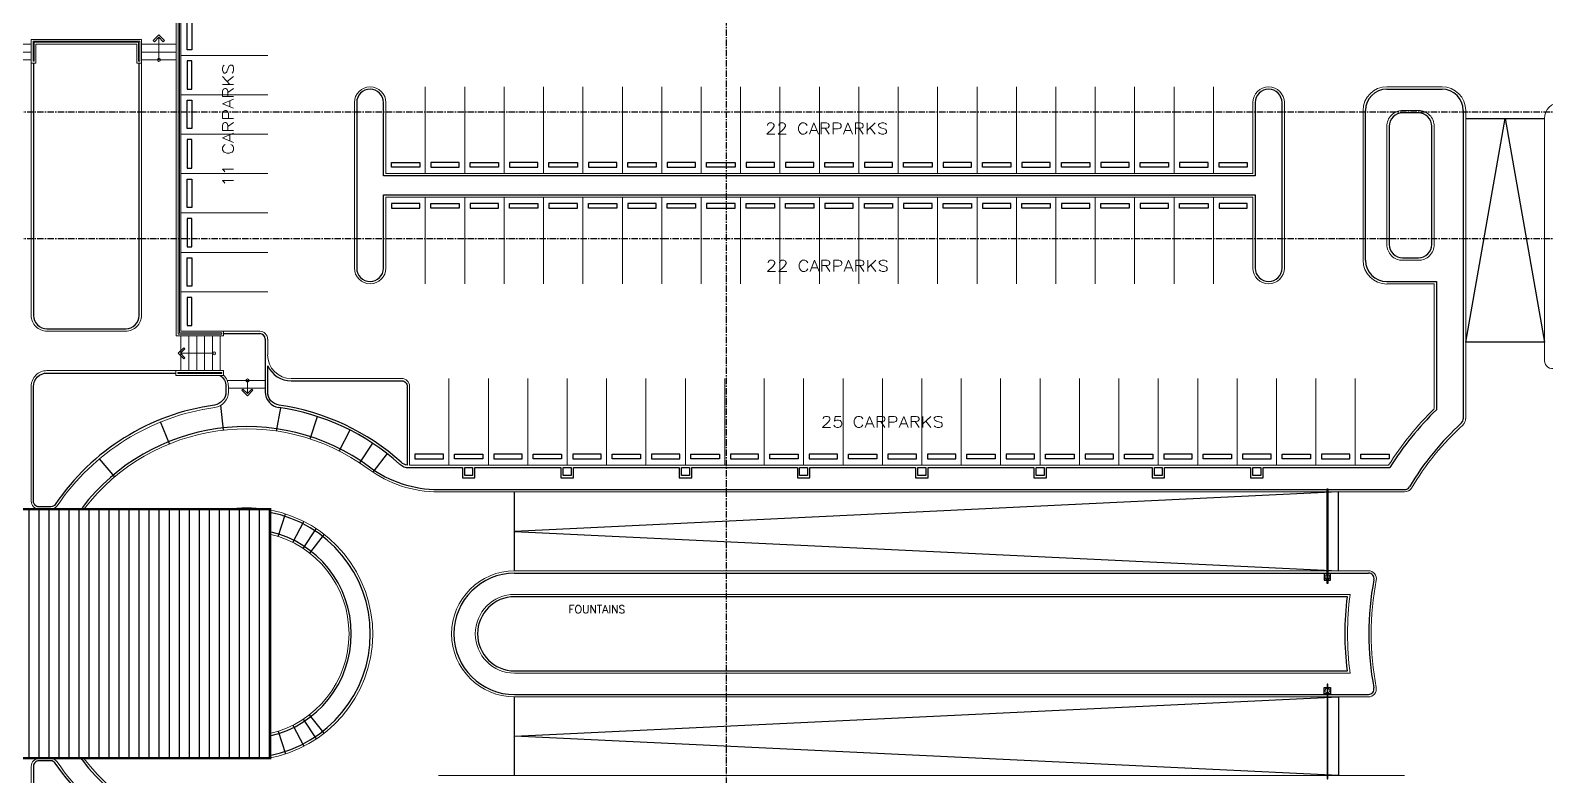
# Model space of a CAD drawing. Header units: inches. Extents: x 6239 to 53413, y 2109 to 35141.
# Drawn here: x 50770 to 51717, y 6880 to 7346 of the extents above; entities that cross this region are included whole.
import ezdxf
from ezdxf.enums import TextEntityAlignment as Align

# ---------------------------------------------------------------- set-up
doc = ezdxf.new("R2010")
doc.units = ezdxf.units.IN
doc.header["$MEASUREMENT"] = 0
doc.linetypes.add('CENTERX2', pattern=[4, 2.5, -0.5, 0.5, -0.5])
doc.linetypes.add('HIDDEN', pattern=[0.375, 0.25, -0.125])
for name, color, linetype in [('AR-AXIS', 9, 'CENTERX2'), ('AR-SHEET-NM', 4, 'Continuous'), ('CURB-2', 8, 'Continuous'), ('DOOR', 8, 'Continuous'), ('HATCH', 43, 'Continuous'), ('HIDDEN', 8, 'HIDDEN'), ('PARAPET', 1, 'Continuous'), ('RAMP', 1, 'Continuous'), ('RETAINING WALL', 3, 'Continuous'), ('WHEEL BUMP', 6, 'Continuous')]:
    doc.layers.add(name, color=color, linetype=linetype)
for name, color, linetype, lineweight in [('CARLINE', 8, 'Continuous', 18), ('CURVE', 8, 'Continuous', 18), ('RAILING', 1, 'Continuous', 18), ('schematic lines', 110, 'Continuous', 25), ('STAIR', 8, 'Continuous', 18), ('WALL2', 4, 'Continuous', 18)]:
    doc.layers.add(name, color=color, linetype=linetype, lineweight=lineweight)
doc.styles.add('ROMANS', font='romans.shx', dxfattribs={"width": 0.85})

# ---------------------------------------------------------------- blocks, each defined once
blk = doc.blocks.new('AHHMS TEMPLATE')
at = {"layer": 'HATCH'}
h = blk.add_hatch(dxfattribs=at)
h.set_pattern_fill('ANSI31', color=8, scale=2.461321, angle=45, style=0)
h.set_pattern_definition([(90, (-1490888.6645, 89092.963), (-7.814695, 7e-16), [])])
h.paths.add_polyline_path([(-1490535.3, 83681.3), (-1490806, 83681.3), (-1490806, 83486.9), (-1490535.3, 83486.9)])
at = {"layer": 'AR-AXIS', "color": 8, "ltscale": 2}
for p, q in [((-1490178.8, 81994.9), (-1490178.8, 85060)), ((-1492933, 83991.4), (-1488915.2, 83991.4)), ((-1492933, 83892.6), (-1488915.2, 83892.6))]:
    blk.add_line(p, q, dxfattribs=at)
at = {"layer": 'CARLINE', "color": 8}
for p, q in [((-1490604.8, 84035.6), (-1490537.1, 84035.6)), ((-1490414.1, 84011), (-1490414.1, 83943.3)), ((-1490383.3, 84011), (-1490383.3, 83943.3)), ((-1490352.5, 84011), (-1490352.5, 83943.3)), ((-1490321.8, 84011), (-1490321.8, 83943.3)), ((-1490291, 84011), (-1490291, 83943.3)), ((-1490260.2, 84011), (-1490260.2, 83943.3)), ((-1490229.5, 84011), (-1490229.5, 83943.3)), ((-1490198.7, 84011), (-1490198.7, 83943.3)), ((-1490167.9, 84011), (-1490167.9, 83943.3)), ((-1490137.2, 83943.3), (-1490137.2, 84011)), ((-1490106.4, 83943.3), (-1490106.4, 84011)), ((-1490075.6, 83943.3), (-1490075.6, 84011)), ((-1490044.9, 83943.3), (-1490044.9, 84011)), ((-1490014.1, 83943.3), (-1490014.1, 84011)), ((-1489983.3, 83943.3), (-1489983.3, 84011)), ((-1489952.6, 83943.3), (-1489952.6, 84011)), ((-1489921.8, 83943.3), (-1489921.8, 84011)), ((-1489891, 83943.3), (-1489891, 84011)), ((-1489860.3, 83943.3), (-1489860.3, 84011)), ((-1489829.5, 83943.3), (-1489829.5, 84011)), ((-1489798.7, 83943.3), (-1489798.7, 84011)), ((-1490604.8, 84004.9), (-1490537.1, 84004.9)), ((-1490604.8, 83974.1), (-1490537.1, 83974.1)), ((-1490604.8, 83943.3), (-1490537.1, 83943.3)), ((-1490414.1, 83924.9), (-1490414.1, 83857.2)), ((-1490383.3, 83924.9), (-1490383.3, 83857.2)), ((-1490352.5, 83924.9), (-1490352.5, 83857.2)), ((-1490321.8, 83924.9), (-1490321.8, 83857.2)), ((-1490291, 83924.9), (-1490291, 83857.2)), ((-1490260.2, 83924.9), (-1490260.2, 83857.2)), ((-1490229.5, 83924.9), (-1490229.5, 83857.2)), ((-1490198.7, 83924.9), (-1490198.7, 83857.2)), ((-1490167.9, 83924.9), (-1490167.9, 83857.2)), ((-1490137.2, 83924.9), (-1490137.2, 83857.2)), ((-1490106.4, 83924.9), (-1490106.4, 83857.2)), ((-1490075.6, 83924.9), (-1490075.6, 83857.2)), ((-1490044.9, 83924.9), (-1490044.9, 83857.2)), ((-1490014.1, 83924.9), (-1490014.1, 83857.2)), ((-1489983.3, 83924.9), (-1489983.3, 83857.2)), ((-1489952.6, 83924.9), (-1489952.6, 83857.2)), ((-1489921.8, 83924.9), (-1489921.8, 83857.2)), ((-1489891, 83924.9), (-1489891, 83857.2)), ((-1489860.3, 83924.9), (-1489860.3, 83857.2)), ((-1489829.5, 83924.9), (-1489829.5, 83857.2)), ((-1489798.7, 83924.9), (-1489798.7, 83857.2)), ((-1490604.8, 83912.6), (-1490537.1, 83912.6)), ((-1490604.8, 83881.8), (-1490537.1, 83881.8)), ((-1490604.8, 83851), (-1490537.1, 83851)), ((-1490395.6, 83783.3), (-1490395.6, 83715.7)), ((-1490364.8, 83783.3), (-1490364.8, 83715.7)), ((-1490334.1, 83783.3), (-1490334.1, 83715.7)), ((-1490303.3, 83783.3), (-1490303.3, 83715.7)), ((-1490272.5, 83783.3), (-1490272.5, 83715.7)), ((-1490241.8, 83783.3), (-1490241.8, 83715.7)), ((-1490211, 83783.3), (-1490211, 83715.7)), ((-1490180.2, 83783.3), (-1490180.2, 83715.7)), ((-1490149.5, 83783.3), (-1490149.5, 83715.7)), ((-1490118.7, 83783.3), (-1490118.7, 83715.7)), ((-1490087.9, 83783.3), (-1490087.9, 83715.7)), ((-1490057.2, 83783.3), (-1490057.2, 83715.7)), ((-1490026.4, 83783.3), (-1490026.4, 83715.7)), ((-1489995.6, 83783.3), (-1489995.6, 83715.7)), ((-1489964.9, 83783.3), (-1489964.9, 83715.7)), ((-1489934.1, 83783.3), (-1489934.1, 83715.7)), ((-1489903.3, 83783.3), (-1489903.3, 83715.7)), ((-1489872.6, 83783.3), (-1489872.6, 83715.7)), ((-1489841.8, 83783.3), (-1489841.8, 83715.7)), ((-1489811, 83783.3), (-1489811, 83715.7)), ((-1489780.3, 83783.3), (-1489780.3, 83715.7)), ((-1489749.5, 83783.3), (-1489749.5, 83715.7)), ((-1489718.7, 83783.3), (-1489718.7, 83715.7)), ((-1489688, 83783.3), (-1489688, 83715.7))]:
    blk.add_line(p, q, dxfattribs=at)
at = {"layer": 'CURB-2', "color": 8}
for p, q in [((-1489663.4, 84009.2), (-1489620.3, 84009.2)), ((-1489680, 83875.6), (-1489680, 83992.6)), ((-1489603.7, 83992.6), (-1489603.7, 83751.9)), ((-1489663.4, 83859), (-1489624.6, 83859)), ((-1489624.6, 83859), (-1489624.6, 83759)), ((-1490571.6, 83818.4), (-1490543.3, 83818.4)), ((-1490539, 83814.1), (-1490539, 83772.9)), ((-1490571.6, 83743), (-1490573.8, 83762.4)), ((-1490530.1, 83742.3), (-1490526.9, 83760.5)), ((-1490613.7, 83732.3), (-1490620.7, 83749.4)), ((-1490504, 83736.2), (-1490498.3, 83753.7)), ((-1490481.2, 83726.7), (-1490472.8, 83743.2)), ((-1490465.2, 83717.4), (-1490455, 83732.8)), ((-1490443.8, 83724.8), (-1490455.1, 83710.3)), ((-1490656.4, 83706.6), (-1490668.3, 83720.7)), ((-1490427, 83713.8), (-1490385.1, 83713.8)), ((-1490375.3, 83713.8), (-1490308.2, 83713.8)), ((-1490298.4, 83713.8), (-1490215.9, 83713.8)), ((-1490206.1, 83713.8), (-1490123.6, 83713.8)), ((-1490113.8, 83713.8), (-1490031.3, 83713.8)), ((-1490021.5, 83713.8), (-1489939, 83713.8)), ((-1489929.2, 83713.8), (-1489846.7, 83713.8)), ((-1489836.9, 83713.8), (-1489769.8, 83713.8)), ((-1489760, 83713.8), (-1489661.1, 83713.8)), ((-1490540.7, 83681.3), (-1490540.7, 83681.6)), ((-1490528.8, 83660.1), (-1490523.1, 83677.6)), ((-1490517.4, 83655.4), (-1490509, 83671.8)), ((-1490509.4, 83650.7), (-1490499.2, 83666.1)), ((-1490493, 83661.7), (-1490504.4, 83647.1)), ((-1490344.3, 83631.4), (-1489677.7, 83631.4)), ((-1490517.4, 83512.7), (-1490509, 83496.2)), ((-1490509.4, 83517.4), (-1490499.2, 83502)), ((-1490493, 83506.4), (-1490504.4, 83520.9)), ((-1490528.8, 83508), (-1490523.1, 83490.4)), ((-1490540.8, 83486.9), (-1490540.7, 83486.4))]:
    blk.add_line(p, q, dxfattribs=at)
for points in [[(-1490719.9, 84029.6), (-1490719.9, 83832.6, 0.414214), (-1490709.4, 83822.1), (-1490647.9, 83822.1, 0.414214), (-1490637.4, 83832.6), (-1490637.4, 84029.6)], [(-1490574.2, 83785.8, -0.246746), (-1490569.7, 83777.2), (-1490569.7, 83772.9, -0.37382), (-1490578.7, 83762.6, 0.212138), (-1490702.9, 83685.1, -0.248963), (-1490706.5, 83683.2), (-1490715.6, 83683.2, -0.414214), (-1490719.9, 83687.5), (-1490719.9, 83777.2, -0.414214), (-1490709.4, 83787.6), (-1490608.7, 83787.6)], [(-1489605.1, 83748.7, 0.072537), (-1489645.8, 83698.7, 0.072537)], [(-1490403.8, 83696.6), (-1489649.5, 83696.6, 0.263753), (-1489645.8, 83698.7)], [(-1490344.3, 83536.7), (-1489677.7, 83536.7, 0.471127), (-1489673.5, 83541.8, 0.471127)], [(-1490583.3, 83380.4), (-1490579, 83380.4, 0.414214), (-1490569.7, 83389.7), (-1490569.7, 83395.2, 0.37373), (-1490578.7, 83405.5, -0.212055), (-1490702.9, 83483, 0.248963), (-1490706.5, 83484.9), (-1490715.6, 83484.9, 0.414214), (-1490719.9, 83480.6), (-1490719.9, 83390.9, 0.377807), (-1490709.4, 83380.4), (-1490606.7, 83380.4)]]:
    blk.add_lwpolyline(points, format="xyb", dxfattribs=at)
for points in [[(-1490467.6, 83998.7), (-1490467.6, 83869.5, 1), (-1490446.7, 83869.5), (-1490446.7, 83926.7), (-1489766.1, 83926.7), (-1489766.1, 83869.5, 1), (-1489745.2, 83869.5), (-1489745.2, 83998.7, 1), (-1489766.1, 83998.7), (-1489766.1, 83941.5), (-1490446.7, 83941.5), (-1490446.7, 83998.7, 1)], [(-1489651.1, 83877.5), (-1489638.7, 83877.5, 0.414214), (-1489628.3, 83887.9), (-1489628.3, 83980.2, 0.414214), (-1489638.7, 83990.7), (-1489651.1, 83990.7, 0.414214), (-1489661.5, 83980.2), (-1489661.5, 83887.9, 0.414214)], [(-1490528.1, 83762.5, -0.373378), (-1490537.1, 83772.9), (-1490537.1, 83793.3, 0.293273), (-1490518.7, 83781.5), (-1490432.5, 83781.5, -0.414214), (-1490428.2, 83777.2), (-1490428.2, 83715.7, -0.148694), (-1490432.8, 83717.9, 0.149302)], [(-1489694.2, 83613), (-1490344.3, 83613, 0.999999), (-1490344.3, 83555.1), (-1489694.2, 83555.1, -0.060012)]]:
    blk.add_lwpolyline(points, format="xyb", close=True, dxfattribs=at)
for points in [[(-1490385.1, 83713.8), (-1490385.1, 83705.8), (-1490375.3, 83705.8), (-1490375.3, 83713.8)], [(-1490377.1, 83713.8), (-1490377.1, 83707.7), (-1490383.3, 83707.7), (-1490383.3, 83713.8), (-1490377.1, 83713.8)], [(-1490308.2, 83713.8), (-1490308.2, 83705.8), (-1490298.4, 83705.8), (-1490298.4, 83713.8)], [(-1490300.2, 83713.8), (-1490300.2, 83707.7), (-1490306.4, 83707.7), (-1490306.4, 83713.8), (-1490300.2, 83713.8)], [(-1490215.9, 83713.8), (-1490215.9, 83705.8), (-1490206.1, 83705.8), (-1490206.1, 83713.8)], [(-1490207.9, 83713.8), (-1490207.9, 83707.7), (-1490214.1, 83707.7), (-1490214.1, 83713.8), (-1490207.9, 83713.8)], [(-1490123.6, 83713.8), (-1490123.6, 83705.8), (-1490113.8, 83705.8), (-1490113.8, 83713.8)], [(-1490115.6, 83713.8), (-1490115.6, 83707.7), (-1490121.8, 83707.7), (-1490121.8, 83713.8), (-1490115.6, 83713.8)], [(-1490031.3, 83713.8), (-1490031.3, 83705.8), (-1490021.5, 83705.8), (-1490021.5, 83713.8)], [(-1490023.3, 83713.8), (-1490023.3, 83707.7), (-1490029.5, 83707.7), (-1490029.5, 83713.8), (-1490023.3, 83713.8)], [(-1489939, 83713.8), (-1489939, 83705.8), (-1489929.2, 83705.8), (-1489929.2, 83713.8)], [(-1489931, 83713.8), (-1489931, 83707.7), (-1489937.2, 83707.7), (-1489937.2, 83713.8), (-1489931, 83713.8)], [(-1489846.7, 83713.8), (-1489846.7, 83705.8), (-1489836.9, 83705.8), (-1489836.9, 83713.8)], [(-1489838.7, 83713.8), (-1489838.7, 83707.7), (-1489844.9, 83707.7), (-1489844.9, 83713.8), (-1489838.7, 83713.8)], [(-1489769.8, 83713.8), (-1489769.8, 83705.8), (-1489760, 83705.8), (-1489760, 83713.8)], [(-1489761.8, 83713.8), (-1489761.8, 83707.7), (-1489768, 83707.7), (-1489768, 83713.8), (-1489761.8, 83713.8)]]:
    blk.add_lwpolyline(points, dxfattribs=at)
for centre, radius, start, end in [((-1489663.4, 83992.6), 16.6, 90, 180), ((-1489620.3, 83992.6), 16.6, 0, 90), ((-1489663.4, 83875.6), 16.6, 180, 270), ((-1490543.3, 83814.1), 4.31, 0, 90), ((-1490526.7, 83772.9), 12.3, 180, 261.8981), ((-1490553.6, 83584), 178.4, 47.9316, 81.8981), ((-1489454.1, 83584), 244.3, 134.2454, 147.9111), ((-1489608, 83751.9), 4.31, 312.5066, 0), ((-1490553.6, 83584), 161.8, 53.5985, 142.5413), ((-1490403.8, 83787.1), 90.5, 233.5985, 270), ((-1490427, 83724.3), 10.5, 227.9316, 270), ((-1490553.6, 83584), 96.6, 280.8894, 79.1106), ((-1490553.6, 83584), 81.8, 282.8855, 77.1145), ((-1490344.3, 83584), 47.4, 90, 270), ((-1489677.7, 83627.1), 4.31, 349.0945, 90), ((-1489454.1, 83584), 223.4, 169.0945, 190.9055), ((-1490553.6, 83584), 161.8, 216.8891, 217.4506), ((-1490553.6, 83584), 161.8, 217.4506, 306.4015)]:
    blk.add_arc(centre, radius, start, end, dxfattribs=at)
at = {"layer": 'CURVE', "color": 8}
for p, q in [((-1490604.8, 84158.7), (-1490604.8, 83820.3)), ((-1489663.4, 84011), (-1489620.3, 84011)), ((-1489681.8, 83875.6), (-1489681.8, 83992.6)), ((-1489601.8, 83992.6), (-1489601.8, 83751.9)), ((-1489663.4, 83857.2), (-1489626.4, 83857.2)), ((-1489626.4, 83857.2), (-1489626.4, 83759.8)), ((-1490604.8, 83820.3), (-1490543.3, 83820.3)), ((-1490537.1, 83814.1), (-1490537.1, 83801.8)), ((-1490432.5, 83783.3), (-1490518.7, 83783.3)), ((-1490426.4, 83777.2), (-1490426.4, 83715.7)), ((-1490426.4, 83715.7), (-1489662.1, 83715.7)), ((-1490344.3, 83633.3), (-1489677.7, 83633.3)), ((-1490403.8, 83473.3), (-1489649.5, 83473.3))]:
    blk.add_line(p, q, dxfattribs=at)
for points in [[(-1490721.7, 84029.6), (-1490721.7, 83832.6, 0.414214), (-1490709.4, 83820.3), (-1490647.9, 83820.3, 0.414214), (-1490635.6, 83832.6), (-1490635.6, 84029.6)], [(-1490469.4, 83998.7), (-1490469.4, 83869.5, 1), (-1490444.8, 83869.5), (-1490444.8, 83924.9), (-1489768, 83924.9), (-1489768, 83869.5, 1), (-1489743.4, 83869.5), (-1489743.4, 83998.7, 1), (-1489768, 83998.7), (-1489768, 83943.3), (-1490444.8, 83943.3), (-1490444.8, 83998.7, 1), (-1490469.4, 83998.7)], [(-1489532, 83791.4, -0.523732), (-1489540.3, 83797.2), (-1489540.3, 83986.4, -1), (-1489515.7, 83986.4), (-1489515.7, 83801.4, -0.328322), (-1489520, 83795.5, 0.014289), (-1489532, 83791.4)], [(-1490571.6, 83786, -0.203285), (-1490567.8, 83777.2), (-1490567.8, 83772.9, -0.37382), (-1490578.4, 83760.7, 0.212138), (-1490701.4, 83684, -0.248963), (-1490706.5, 83681.3), (-1490715.6, 83681.3, -0.414214), (-1490721.7, 83687.5), (-1490721.7, 83777.2, -0.414214), (-1490709.4, 83789.5), (-1490608.7, 83789.5)], [(-1489603.8, 83747.3, 0.072537), (-1489644.2, 83697.8)], [(-1490403.8, 83694.8), (-1489649.5, 83694.8, 0.263753), (-1489644.2, 83697.8)], [(-1489692.1, 83614.8), (-1490344.3, 83614.8, 0.999999), (-1490344.3, 83553.3), (-1489692.1, 83553.3, -0.064368), (-1489692.1, 83614.8)], [(-1490344.3, 83534.8), (-1489677.7, 83534.8, 0.471127), (-1489671.7, 83542.1)], [(-1490701.4, 83484, 0.248963), (-1490706.5, 83486.8), (-1490715.6, 83486.8, 0.414214), (-1490721.7, 83480.6), (-1490721.7, 83390.9, 0.380441), (-1490709.4, 83378.6), (-1490606.7, 83378.6)], [(-1490583.3, 83378.6), (-1490579, 83378.6, 0.414214), (-1490567.9, 83389.7), (-1490567.9, 83395.2, 0.37373), (-1490578.5, 83407.3, -0.212055), (-1490701.4, 83484)]]:
    blk.add_lwpolyline(points, format="xyb", dxfattribs=at)
blk.add_lwpolyline([(-1489651.1, 83875.6), (-1489638.7, 83875.6, 0.414214), (-1489626.4, 83887.9), (-1489626.4, 83980.2, 0.414214), (-1489638.7, 83992.6), (-1489651.1, 83992.6, 0.414214), (-1489663.4, 83980.2), (-1489663.4, 83887.9, 0.414214)], format="xyb", close=True, dxfattribs=at)
for centre, radius, start, end in [((-1489663.4, 83992.6), 18.5, 90, 180), ((-1489620.3, 83992.6), 18.5, 0, 90), ((-1489663.4, 83875.6), 18.5, 180, 270), ((-1490543.3, 83814.1), 6.15, 0, 90), ((-1490518.7, 83801.8), 18.5, 180, 270), ((-1490432.5, 83777.2), 6.15, 0, 90), ((-1489454.1, 83584), 246.1, 134.427, 147.673), ((-1489608, 83751.9), 6.15, 312.5066, 0), ((-1490553.6, 83584), 160, 53.5985, 142.5413), ((-1490403.8, 83787.1), 92.3, 233.5985, 270), ((-1490553.6, 83584), 98.5, 81.2302, 98.7698), ((-1490553.6, 83584), 98.5, 279.3581, 79.3172), ((-1490553.6, 83584), 80, 283.1882, 76.8118), ((-1490344.3, 83584), 49.2, 90, 270), ((-1489709.8, 83628.3), 1.86, 99.528, 260.472), ((-1489709.8, 83628.3), 1.86, 279.528, 80.472), ((-1489677.7, 83627.1), 6.15, 349.0945, 90), ((-1489454.1, 83584), 221.5, 169.0945, 190.9055), ((-1489709.8, 83539.7), 1.86, 99.528, 260.472), ((-1489709.8, 83539.7), 1.86, 279.528, 80.472), ((-1490553.6, 83584), 160, 217.3869, 217.4506), ((-1490553.6, 83584), 160, 217.4506, 306.4015)]:
    blk.add_arc(centre, radius, start, end, dxfattribs=at)
at = {"layer": 'DOOR', "color": 8}
for points in [[(-1489710.1, 83697.3), (-1489709.5, 83697.3), (-1489709.5, 83623.4), (-1489710.1, 83623.4)], [(-1489710.1, 83470.8), (-1489709.5, 83470.8), (-1489709.5, 83544.7), (-1489710.1, 83544.7)]]:
    blk.add_lwpolyline(points, close=True, dxfattribs=at)
at = {"layer": 'HIDDEN', "color": 8}
for p, q in [((-1490799.9, 83681.3), (-1490535.3, 83681.3)), ((-1490535.3, 83486.9), (-1490535.3, 83681.3)), ((-1490799.9, 83486.9), (-1490535.3, 83486.9))]:
    blk.add_line(p, q, dxfattribs=at)
at = {"layer": 'PARAPET', "color": 2, "const_width": 1.85}
blk.add_lwpolyline([(-1490806, 83486.9), (-1490535.3, 83486.9), (-1490535.3, 83681.3), (-1490806, 83681.3)], dxfattribs=at)
at = {"layer": 'RAILING', "color": 8}
for points in [[(-1490606, 84160.1), (-1490554.4, 84160.1), (-1490554.4, 84161), (-1490607.1, 84161), (-1490607.1, 83818), (-1490572.8, 83818), (-1490572.8, 83818.9), (-1490606, 83818.9), (-1490606, 84160.1)], [(-1490637, 84046.7), (-1490637, 84031), (-1490637.9, 84031), (-1490637.9, 84045.8), (-1490719.4, 84045.8), (-1490719.4, 84031), (-1490720.3, 84031), (-1490720.3, 84046.7), (-1490637, 84046.7)], [(-1490572.8, 83787.2), (-1490572.8, 83788.1), (-1490607.3, 83788.1), (-1490607.3, 83787.2), (-1490572.8, 83787.2)]]:
    blk.add_lwpolyline(points, close=True, dxfattribs=at)
at = {"layer": 'RAMP', "color": 8}
for p, q in [((-1489601.8, 83986.4), (-1489540.3, 83986.4)), ((-1489540.3, 83811.7), (-1489601.8, 83811.7))]:
    blk.add_line(p, q, dxfattribs=at)
for points in [[(-1489601.8, 83811.7), (-1489571.1, 83986.4), (-1489540.3, 83811.7), (-1489601.8, 83811.7)], [(-1490344.3, 83633.3), (-1490344.3, 83694.8)], [(-1489701.1, 83694.8), (-1490344.3, 83664), (-1489701.1, 83633.3), (-1489701.1, 83694.8)], [(-1489701.1, 83473.3), (-1490344.3, 83504), (-1489701.1, 83534.8), (-1489701.1, 83473.3)], [(-1490344.3, 83473.3), (-1490344.3, 83534.8)], [(-1489701.1, 83534.8), (-1489701.1, 83473.3)]]:
    blk.add_lwpolyline(points, dxfattribs=at)
at = {"layer": 'RETAINING WALL', "color": 8}
for points in [[(-1489712.2, 83630.8), (-1489712.2, 83625.9), (-1489707.3, 83625.9), (-1489707.3, 83630.8)], [(-1489712.2, 83537.3), (-1489712.2, 83542.2), (-1489707.3, 83542.2), (-1489707.3, 83537.3)]]:
    blk.add_lwpolyline(points, close=True, dxfattribs=at)
at = {"layer": 'STAIR', "color": 8}
for p, q in [((-1490752.7, 84044.4), (-1490721.7, 84044.4)), ((-1490608.5, 84044.4), (-1490635.6, 84044.4)), ((-1490622, 84051.5), (-1490626.4, 84047.1)), ((-1490626.4, 84047.1), (-1490625.5, 84046.2)), ((-1490622, 84049.7), (-1490625.5, 84046.2)), ((-1490622, 84051.5), (-1490617.7, 84047.1)), ((-1490622, 84049.7), (-1490618.6, 84046.2)), ((-1490622, 84049.7), (-1490622, 84032.1)), ((-1490617.7, 84047.1), (-1490618.6, 84046.2)), ((-1490752.7, 84038.2), (-1490721.7, 84038.2)), ((-1490752.7, 84032.1), (-1490721.7, 84032.1)), ((-1490608.5, 84038.2), (-1490635.6, 84038.2)), ((-1490608.5, 84032.1), (-1490635.6, 84032.1)), ((-1490607, 83803), (-1490602.6, 83807.4)), ((-1490604.8, 83816.6), (-1490604.8, 83789.5)), ((-1490602.6, 83807.4), (-1490601.7, 83806.5)), ((-1490598.7, 83816.6), (-1490598.7, 83789.5)), ((-1490592.5, 83816.6), (-1490592.5, 83789.5)), ((-1490586.4, 83816.6), (-1490586.4, 83789.5)), ((-1490580.2, 83816.6), (-1490580.2, 83789.5)), ((-1490574.1, 83816.6), (-1490574.1, 83789.5)), ((-1490607, 83803), (-1490602.6, 83798.7)), ((-1490605.2, 83803), (-1490601.7, 83806.5)), ((-1490605.2, 83803), (-1490601.7, 83799.6)), ((-1490605.2, 83803), (-1490579, 83803)), ((-1490602.6, 83798.7), (-1490601.7, 83799.6)), ((-1490539, 83781.8), (-1490568.8, 83781.8)), ((-1490539, 83775.7), (-1490567.8, 83775.7)), ((-1490557.3, 83774.2), (-1490556.4, 83775.1)), ((-1490552.9, 83769.9), (-1490557.3, 83774.2)), ((-1490552.9, 83771.6), (-1490556.4, 83775.1)), ((-1490552.9, 83771.6), (-1490552.9, 83781.8)), ((-1490552.9, 83771.6), (-1490549.5, 83775.1)), ((-1490552.9, 83769.9), (-1490548.6, 83774.2)), ((-1490548.6, 83774.2), (-1490549.5, 83775.1))]:
    blk.add_line(p, q, dxfattribs=at)
for centre in [(-1490622, 84032.1), (-1490579, 83803), (-1490552.9, 83781.8)]:
    blk.add_circle(centre, 1.23, dxfattribs=at)
at = {"layer": 'WALL2', "color": 8}
for p, q in [((-1490604.8, 84158.7), (-1490604.8, 83820.3)), ((-1490608.7, 83785.8), (-1490608.7, 83785.8))]:
    blk.add_line(p, q, dxfattribs=at)
for points in [[(-1490604.8, 84158.7), (-1490553.1, 84158.7), (-1490553.1, 84162.4), (-1490608.5, 84162.4), (-1490608.5, 83816.6), (-1490571.6, 83816.6), (-1490571.6, 83820.3), (-1490604.8, 83820.3)], [(-1490721.7, 84048.1), (-1490635.6, 84048.1), (-1490635.6, 84048.1), (-1490635.6, 84029.6), (-1490639.3, 84029.6), (-1490639.3, 84044.4), (-1490718, 84044.4), (-1490718, 84029.6), (-1490721.7, 84029.6), (-1490721.7, 84048.1), (-1490721.7, 84048.1)]]:
    blk.add_lwpolyline(points, dxfattribs=at)
blk.add_lwpolyline([(-1490571.6, 83789.5), (-1490608.7, 83789.5), (-1490608.7, 83785.8), (-1490571.6, 83785.8), (-1490571.6, 83789.5)], close=True, dxfattribs=at)
at = {"layer": 'WHEEL BUMP', "color": 8}
for points in [[(-1490599.9, 84062.1), (-1490596.2, 84062.1), (-1490596.2, 84039.9), (-1490599.9, 84039.9)], [(-1490599.9, 84009.2), (-1490596.2, 84009.2), (-1490596.2, 84031.3), (-1490599.9, 84031.3)], [(-1490599.9, 84000.6), (-1490596.2, 84000.6), (-1490596.2, 83978.4), (-1490599.9, 83978.4)], [(-1490599.9, 83947.6), (-1490596.2, 83947.6), (-1490596.2, 83969.8), (-1490599.9, 83969.8)], [(-1490440.5, 83948.3), (-1490440.5, 83951.9), (-1490418.4, 83951.9), (-1490418.4, 83948.3)], [(-1490387.6, 83948.3), (-1490387.6, 83951.9), (-1490409.8, 83951.9), (-1490409.8, 83948.3)], [(-1490379, 83948.3), (-1490379, 83951.9), (-1490356.8, 83951.9), (-1490356.8, 83948.3)], [(-1490326.1, 83948.3), (-1490326.1, 83951.9), (-1490348.2, 83951.9), (-1490348.2, 83948.3)], [(-1490317.5, 83948.3), (-1490317.5, 83951.9), (-1490295.3, 83951.9), (-1490295.3, 83948.3)], [(-1490264.5, 83948.3), (-1490264.5, 83951.9), (-1490286.7, 83951.9), (-1490286.7, 83948.3)], [(-1490255.9, 83948.3), (-1490255.9, 83951.9), (-1490233.8, 83951.9), (-1490233.8, 83948.3)], [(-1490203, 83948.3), (-1490203, 83951.9), (-1490225.2, 83951.9), (-1490225.2, 83948.3)], [(-1490194.4, 83948.3), (-1490194.4, 83951.9), (-1490172.2, 83951.9), (-1490172.2, 83948.3)], [(-1490141.5, 83948.3), (-1490141.5, 83951.9), (-1490163.6, 83951.9), (-1490163.6, 83948.3)], [(-1490110.7, 83948.3), (-1490110.7, 83951.9), (-1490132.9, 83951.9), (-1490132.9, 83948.3)], [(-1490102.1, 83948.3), (-1490102.1, 83951.9), (-1490079.9, 83951.9), (-1490079.9, 83948.3)], [(-1490049.2, 83948.3), (-1490049.2, 83951.9), (-1490071.3, 83951.9), (-1490071.3, 83948.3)], [(-1490040.6, 83948.3), (-1490040.6, 83951.9), (-1490018.4, 83951.9), (-1490018.4, 83948.3)], [(-1489987.6, 83948.3), (-1489987.6, 83951.9), (-1490009.8, 83951.9), (-1490009.8, 83948.3)], [(-1489979, 83948.3), (-1489979, 83951.9), (-1489956.9, 83951.9), (-1489956.9, 83948.3)], [(-1489926.1, 83948.3), (-1489926.1, 83951.9), (-1489948.3, 83951.9), (-1489948.3, 83948.3)], [(-1489917.5, 83948.3), (-1489917.5, 83951.9), (-1489895.3, 83951.9), (-1489895.3, 83948.3)], [(-1489864.6, 83948.3), (-1489864.6, 83951.9), (-1489886.7, 83951.9), (-1489886.7, 83948.3)], [(-1489856, 83948.3), (-1489856, 83951.9), (-1489833.8, 83951.9), (-1489833.8, 83948.3)], [(-1489803, 83948.3), (-1489803, 83951.9), (-1489825.2, 83951.9), (-1489825.2, 83948.3)], [(-1489794.4, 83948.3), (-1489794.4, 83951.9), (-1489772.3, 83951.9), (-1489772.3, 83948.3)], [(-1490599.9, 83939), (-1490596.2, 83939), (-1490596.2, 83916.9), (-1490599.9, 83916.9)], [(-1490440.5, 83919.9), (-1490440.5, 83916.3), (-1490418.4, 83916.3), (-1490418.4, 83919.9)], [(-1490387.6, 83919.9), (-1490387.6, 83916.3), (-1490409.8, 83916.3), (-1490409.8, 83919.9)], [(-1490379, 83919.9), (-1490379, 83916.3), (-1490356.8, 83916.3), (-1490356.8, 83919.9)], [(-1490326.1, 83919.9), (-1490326.1, 83916.3), (-1490348.2, 83916.3), (-1490348.2, 83919.9)], [(-1490317.5, 83919.9), (-1490317.5, 83916.3), (-1490295.3, 83916.3), (-1490295.3, 83919.9)], [(-1490264.5, 83919.9), (-1490264.5, 83916.3), (-1490286.7, 83916.3), (-1490286.7, 83919.9)], [(-1490255.9, 83919.9), (-1490255.9, 83916.3), (-1490233.8, 83916.3), (-1490233.8, 83919.9)], [(-1490203, 83919.9), (-1490203, 83916.3), (-1490225.2, 83916.3), (-1490225.2, 83919.9)], [(-1490194.4, 83919.9), (-1490194.4, 83916.3), (-1490172.2, 83916.3), (-1490172.2, 83919.9)], [(-1490141.5, 83919.9), (-1490141.5, 83916.3), (-1490163.6, 83916.3), (-1490163.6, 83919.9)], [(-1490110.7, 83919.9), (-1490110.7, 83916.3), (-1490132.9, 83916.3), (-1490132.9, 83919.9)], [(-1490102.1, 83919.9), (-1490102.1, 83916.3), (-1490079.9, 83916.3), (-1490079.9, 83919.9)], [(-1490049.2, 83919.9), (-1490049.2, 83916.3), (-1490071.3, 83916.3), (-1490071.3, 83919.9)], [(-1490040.6, 83919.9), (-1490040.6, 83916.3), (-1490018.4, 83916.3), (-1490018.4, 83919.9)], [(-1489987.6, 83919.9), (-1489987.6, 83916.3), (-1490009.8, 83916.3), (-1490009.8, 83919.9)], [(-1489979, 83919.9), (-1489979, 83916.3), (-1489956.9, 83916.3), (-1489956.9, 83919.9)], [(-1489926.1, 83919.9), (-1489926.1, 83916.3), (-1489948.3, 83916.3), (-1489948.3, 83919.9)], [(-1489917.5, 83919.9), (-1489917.5, 83916.3), (-1489895.3, 83916.3), (-1489895.3, 83919.9)], [(-1489864.6, 83919.9), (-1489864.6, 83916.3), (-1489886.7, 83916.3), (-1489886.7, 83919.9)], [(-1489856, 83919.9), (-1489856, 83916.3), (-1489833.8, 83916.3), (-1489833.8, 83919.9)], [(-1489803, 83919.9), (-1489803, 83916.3), (-1489825.2, 83916.3), (-1489825.2, 83919.9)], [(-1489794.4, 83919.9), (-1489794.4, 83916.3), (-1489772.3, 83916.3), (-1489772.3, 83919.9)], [(-1490599.9, 83886.1), (-1490596.2, 83886.1), (-1490596.2, 83908.3), (-1490599.9, 83908.3)], [(-1490599.9, 83877.5), (-1490596.2, 83877.5), (-1490596.2, 83855.3), (-1490599.9, 83855.3)], [(-1490599.9, 83824.6), (-1490596.2, 83824.6), (-1490596.2, 83846.7), (-1490599.9, 83846.7)], [(-1490399.9, 83720.6), (-1490399.9, 83724.3), (-1490422.1, 83724.3), (-1490422.1, 83720.6)], [(-1490391.3, 83720.6), (-1490391.3, 83724.3), (-1490369.1, 83724.3), (-1490369.1, 83720.6)], [(-1490338.4, 83720.6), (-1490338.4, 83724.3), (-1490360.5, 83724.3), (-1490360.5, 83720.6)], [(-1490329.8, 83720.6), (-1490329.8, 83724.3), (-1490307.6, 83724.3), (-1490307.6, 83720.6)], [(-1490276.8, 83720.6), (-1490276.8, 83724.3), (-1490299, 83724.3), (-1490299, 83720.6)], [(-1490268.2, 83720.6), (-1490268.2, 83724.3), (-1490246.1, 83724.3), (-1490246.1, 83720.6)], [(-1490215.3, 83720.6), (-1490215.3, 83724.3), (-1490237.5, 83724.3), (-1490237.5, 83720.6)], [(-1490206.7, 83720.6), (-1490206.7, 83724.3), (-1490184.5, 83724.3), (-1490184.5, 83720.6)], [(-1490153.8, 83720.6), (-1490153.8, 83724.3), (-1490175.9, 83724.3), (-1490175.9, 83720.6)], [(-1490145.2, 83720.6), (-1490145.2, 83724.3), (-1490123, 83724.3), (-1490123, 83720.6)], [(-1490092.2, 83720.6), (-1490092.2, 83724.3), (-1490114.4, 83724.3), (-1490114.4, 83720.6)], [(-1490083.6, 83720.6), (-1490083.6, 83724.3), (-1490061.5, 83724.3), (-1490061.5, 83720.6)], [(-1490030.7, 83720.6), (-1490030.7, 83724.3), (-1490052.9, 83724.3), (-1490052.9, 83720.6)], [(-1489999.9, 83720.6), (-1489999.9, 83724.3), (-1490022.1, 83724.3), (-1490022.1, 83720.6)], [(-1489991.3, 83720.6), (-1489991.3, 83724.3), (-1489969.2, 83724.3), (-1489969.2, 83720.6)], [(-1489938.4, 83720.6), (-1489938.4, 83724.3), (-1489960.6, 83724.3), (-1489960.6, 83720.6)], [(-1489929.8, 83720.6), (-1489929.8, 83724.3), (-1489907.6, 83724.3), (-1489907.6, 83720.6)], [(-1489876.9, 83720.6), (-1489876.9, 83724.3), (-1489899, 83724.3), (-1489899, 83720.6)], [(-1489868.3, 83720.6), (-1489868.3, 83724.3), (-1489846.1, 83724.3), (-1489846.1, 83720.6)], [(-1489815.3, 83720.6), (-1489815.3, 83724.3), (-1489837.5, 83724.3), (-1489837.5, 83720.6)], [(-1489806.7, 83720.6), (-1489806.7, 83724.3), (-1489784.6, 83724.3), (-1489784.6, 83720.6)], [(-1489753.8, 83720.6), (-1489753.8, 83724.3), (-1489776, 83724.3), (-1489776, 83720.6)], [(-1489745.2, 83720.6), (-1489745.2, 83724.3), (-1489723, 83724.3), (-1489723, 83720.6)], [(-1489692.3, 83720.6), (-1489692.3, 83724.3), (-1489714.4, 83724.3), (-1489714.4, 83720.6)], [(-1489683.7, 83720.6), (-1489683.7, 83724.3), (-1489661.5, 83724.3), (-1489661.5, 83720.6)]]:
    blk.add_lwpolyline(points, close=True, dxfattribs=at)
at = {"layer": 'AR-SHEET-NM', "color": 8, "style": 'ROMANS', "width": 1.2}
blk.add_text('11 CARPARKS', height=8.615, rotation=90, dxfattribs=at).set_placement((-1490568, 83981.2), align=Align.MIDDLE_CENTER)
for s, p in [('22 CARPARKS', (-1490100.7, 83978.5)), ('22 CARPARKS', (-1490100.2, 83871.3)), ('25 CARPARKS', (-1490057.2, 83749.5))]:
    blk.add_text(s, height=8.615, dxfattribs=at).set_placement(p, align=Align.MIDDLE_CENTER)
at = {"layer": 'AR-SHEET-NM', "color": 8, "style": 'ROMANS'}
blk.add_text('FOUNTAINS', height=6.15, dxfattribs=at).set_placement((-1490280.1, 83603.2), align=Align.MIDDLE_CENTER)

msp = doc.modelspace()

# ---------------------------------------------------------------- block references
at = {"layer": 'schematic lines', "xscale": 0.8, "yscale": 0.8, "zscale": 0.8}
msp.add_blockref('AHHMS TEMPLATE', (1243348.22, -59898.56), dxfattribs=at)

doc.saveas('drawing.dxf')
